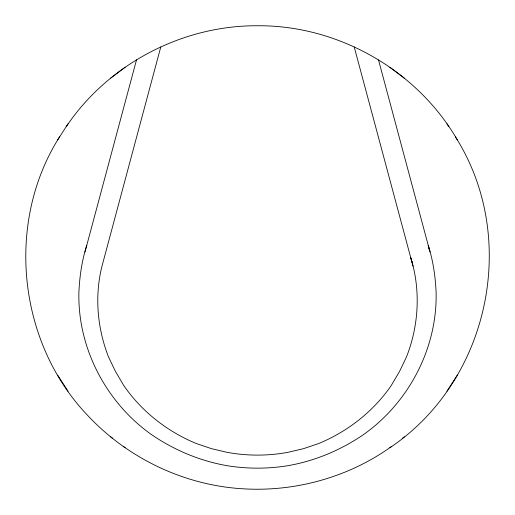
<?xml version="1.0" encoding="UTF-8"?>
<svg xmlns="http://www.w3.org/2000/svg" width="515" height="515" viewBox="0 0 515 515"><rect width="100%" height="100%" fill="white"/><g stroke="black" fill="none" stroke-linecap="round" stroke-linejoin="round"><path stroke-width="0.77" d="M410.655 257.352C420.832 289.7 418.901 325.345 406.528 356.831L399.614 371.296L391.149 385.677C373.259 411.575 347.657 431.576 318.63 443.563L303.541 448.655L288.394 452.228A161.356 155.852 0 0 1 226.606 452.228L211.459 448.655L196.37 443.563C167.343 431.576 141.741 411.575 123.851 385.677L115.386 371.296L108.472 356.831C97.29 328.164 94.464 296.112 101.983 266.171L160.783 46.955M84.975 252.009L136.514 59.856M86.765 245.333L86.25 246.968C81.718 261.858 79.516 277.289 78.885 292.816L78.866 293.737C78.042 349.112 106.669 403.026 151.783 434.802L151.803 434.815C173.877 449.846 198.932 460.494 225.222 465.354L225.699 465.457A182.613 176.381 0 0 0 289.301 465.457L289.778 465.354C316.068 460.494 341.123 449.846 363.197 434.815L363.217 434.802C408.331 403.026 436.958 349.112 436.134 293.737L436.115 292.816C435.484 277.289 433.282 261.858 428.75 246.968L428.235 245.333M59.605 136.842C5.24 222.332 17.735 342.353 87.685 415.451C127.527 458.015 183.533 484.988 241.793 488.722C294.696 492.269 348.739 477.334 391.812 446.293M389.836 447.76C489.462 381.145 519.725 237.975 455.395 136.842M66.19 126.716C108.099 64.195 182.291 25.319 257.5 25.75C338.11 25.119 416.95 70.13 457.346 139.9M446.943 391.213L457.346 375.1M57.654 139.9L68.057 123.787M125.164 67.24L110.616 78.177M402.215 438.426L404.384 436.823M123.188 446.293L125.164 447.76M404.384 78.177L389.836 67.24M110.616 436.823L112.785 438.426M57.654 375.1L68.057 391.213M446.943 123.787L448.81 126.716M428.313 246.151L429.381 249.762M411.022 258.569L412.534 263.654M378.486 59.856L430.025 252.009M354.217 46.955L413.017 266.171"/></g></svg>
